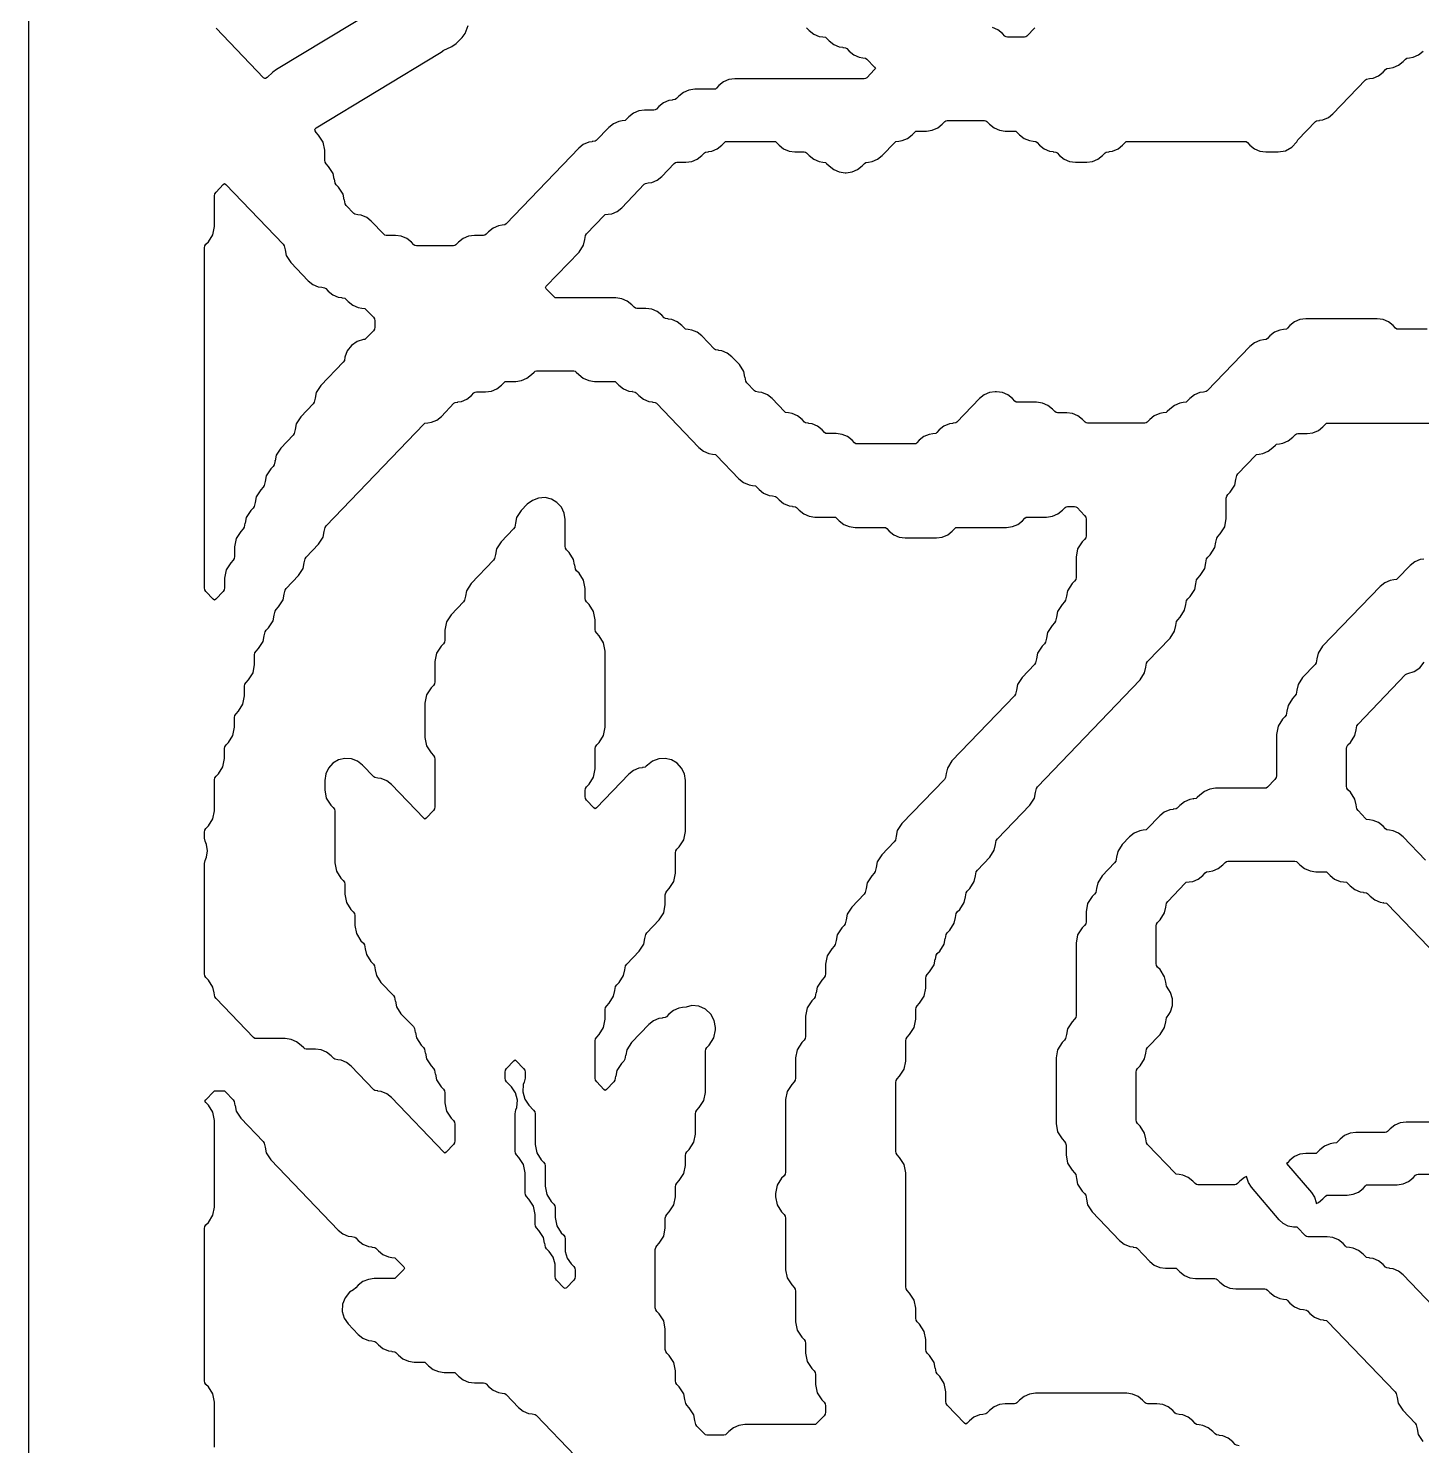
# Model space of a CAD drawing. Header units: millimetres. Extents: x 10 to 410, y 18 to 283.
# Drawn here: x 10 to 41.63, y 84.59 to 116.76 of the extents above; entities that cross this region are included whole.
import ezdxf

# ---------------------------------------------------------------- set-up
doc = ezdxf.new("R2010")
doc.units = ezdxf.units.MM
doc.layers.add('CUT', color=1, linetype='Continuous')

msp = doc.modelspace()

# ---------------------------------------------------------------- linework, layer by layer
at = {"layer": 'CUT'}
for points in [[(23.134, 24), (23.134, 21), (31.134, 21), (31.134, 24), (52.134, 24), (52.134, 21), (60.134, 21), (60.134, 24), (73.2679, 24), (73.2679, 144), (60.134, 144), (60.134, 147), (52.134, 147), (52.134, 144), (31.134, 144), (31.134, 147), (23.134, 147), (23.134, 144), (10, 144), (10, 24)], [(15.8286, 111.7273), (15.831, 111.7278), (15.8557, 111.6002), (15.9589, 111.4405), (16.3543, 111.0289), (16.4591, 110.9456), (16.5822, 110.8932), (16.6627, 110.8823), (16.6624, 110.8798), (16.7275, 110.871), (16.7526, 110.851), (16.8092, 110.7921), (16.914, 110.7089), (17.0371, 110.6564), (17.1176, 110.6455), (17.1172, 110.643), (17.1823, 110.6342), (17.2074, 110.6142), (17.264, 110.5553), (17.3688, 110.4721), (17.492, 110.4196), (17.5725, 110.4087), (17.5721, 110.4062), (17.6372, 110.3974), (17.6623, 110.3774), (17.8332, 110.1995), (17.8579, 110.1614), (17.8665, 110.1169), (17.8665, 109.9761), (17.8579, 109.9316), (17.8332, 109.8935), (17.6623, 109.7156), (17.6372, 109.6956), (17.6132, 109.6924), (17.4646, 109.6481), (17.3368, 109.5604), (17.242, 109.4377), (17.1892, 109.292), (17.1755, 109.2212), (17.1509, 109.1832), (16.6412, 108.6525), (16.538, 108.4928), (16.5133, 108.3652), (16.511, 108.3657), (16.4932, 108.2741), (16.4686, 108.236), (16.1864, 107.9422), (16.0831, 107.7825), (16.0584, 107.6549), (16.0561, 107.6553), (16.0383, 107.5637), (16.0137, 107.5257), (15.7315, 107.2318), (15.6282, 107.0721), (15.6035, 106.9445), (15.6012, 106.945), (15.5835, 106.8534), (15.5588, 106.8153), (15.504, 106.7582), (15.4008, 106.5986), (15.3761, 106.4709), (15.3738, 106.4714), (15.356, 106.3798), (15.3314, 106.3417), (15.2766, 106.2847), (15.1734, 106.125), (15.1486, 105.9974), (15.1463, 105.9978), (15.1286, 105.9062), (15.104, 105.8681), (15.0492, 105.8111), (14.9459, 105.6514), (14.9212, 105.5238), (14.9189, 105.5243), (14.9011, 105.4326), (14.8765, 105.3946), (14.8217, 105.3375), (14.7185, 105.1778), (14.6823, 104.9912), (14.6823, 104.7668), (14.6737, 104.7223), (14.6491, 104.6842), (14.5943, 104.6272), (14.491, 104.4675), (14.4549, 104.2808), (14.4549, 104.0564), (14.4463, 104.0119), (14.4216, 103.9739), (14.2554, 103.8008), (14.2274, 103.7798), (14.1995, 103.8008), (14.0332, 103.9739), (14.0086, 104.0119), (14, 104.0564), (14, 111.7744), (14.0086, 111.8189), (14.0332, 111.857), (14.088, 111.9141), (14.1913, 112.0737), (14.2274, 112.2604), (14.2274, 112.9584), (14.2361, 113.0029), (14.2607, 113.0409), (14.4269, 113.214), (14.4549, 113.235), (14.4828, 113.214), (15.7863, 111.857), (15.8109, 111.8189)], [(14.4635, 100.4532), (14.4881, 100.4913), (14.5429, 100.5483), (14.6462, 100.708), (14.6823, 100.8947), (14.6823, 101.119), (14.6909, 101.1635), (14.7156, 101.2016), (14.7704, 101.2587), (14.8736, 101.4184), (14.9098, 101.605), (14.9098, 101.8294), (14.9184, 101.8739), (14.943, 101.912), (14.9978, 101.969), (15.101, 102.1287), (15.1372, 102.3154), (15.1372, 102.5398), (15.1458, 102.5843), (15.1704, 102.6223), (15.2252, 102.6794), (15.3285, 102.8391), (15.3532, 102.9667), (15.3555, 102.9662), (15.3733, 103.0578), (15.3979, 103.0959), (15.4527, 103.153), (15.5559, 103.3126), (15.5806, 103.4403), (15.583, 103.4398), (15.6007, 103.5314), (15.6253, 103.5695), (15.6801, 103.6265), (15.7834, 103.7862), (15.8081, 103.9138), (15.8104, 103.9134), (15.8281, 104.005), (15.8528, 104.0431), (16.135, 104.3369), (16.2382, 104.4966), (16.263, 104.6242), (16.2653, 104.6237), (16.283, 104.7153), (16.3076, 104.7534), (16.5899, 105.0473), (16.6931, 105.2069), (16.7178, 105.3345), (16.7202, 105.3341), (16.7379, 105.4257), (16.7625, 105.4638), (18.9804, 107.7728), (19.0055, 107.7927), (19.0706, 107.8015), (19.0703, 107.8041), (19.1507, 107.815), (19.2739, 107.8674), (19.3787, 107.9507), (19.6627, 108.2464), (19.6878, 108.2663), (19.7529, 108.2751), (19.7526, 108.2777), (19.8331, 108.2885), (19.9562, 108.341), (20.061, 108.4242), (20.1176, 108.4832), (20.1427, 108.5031), (20.1745, 108.5074), (20.3827, 108.5074), (20.5154, 108.5253), (20.6385, 108.5778), (20.7433, 108.661), (20.7999, 108.7199), (20.825, 108.7399), (20.8568, 108.7442), (21.0651, 108.7442), (21.1977, 108.7621), (21.3208, 108.8146), (21.4257, 108.8978), (21.4822, 108.9567), (21.5074, 108.9767), (21.5391, 108.981), (22.3817, 108.981), (22.4135, 108.9767), (22.4386, 108.9567), (22.4952, 108.8978), (22.6, 108.8146), (22.7231, 108.7621), (22.8558, 108.7442), (23.2914, 108.7442), (23.3232, 108.7399), (23.3483, 108.7199), (23.4049, 108.661), (23.5097, 108.5778), (23.6329, 108.5253), (23.7133, 108.5144), (23.713, 108.5119), (23.7781, 108.5031), (23.8032, 108.4832), (23.8598, 108.4242), (23.9646, 108.341), (24.0877, 108.2885), (24.1682, 108.2777), (24.1679, 108.2751), (24.233, 108.2663), (24.2581, 108.2464), (25.2244, 107.2403), (25.3292, 107.1571), (25.4524, 107.1046), (25.5329, 107.0937), (25.5325, 107.0912), (25.5976, 107.0824), (25.6227, 107.0624), (26.1342, 106.53), (26.239, 106.4467), (26.3621, 106.3942), (26.4426, 106.3834), (26.4423, 106.3808), (26.5074, 106.372), (26.5325, 106.3521), (26.5891, 106.2932), (26.6939, 106.2099), (26.817, 106.1575), (26.8975, 106.1466), (26.8972, 106.144), (26.9623, 106.1352), (26.9874, 106.1153), (27.044, 106.0564), (27.1488, 105.9731), (27.2719, 105.9207), (27.3524, 105.9098), (27.352, 105.9072), (27.4171, 105.8985), (27.4423, 105.8785), (27.4988, 105.8196), (27.6036, 105.7363), (27.7268, 105.6839), (27.8594, 105.666), (28.2951, 105.666), (28.3269, 105.6617), (28.352, 105.6417), (28.4086, 105.5828), (28.5134, 105.4996), (28.6365, 105.4471), (28.7692, 105.4292), (29.4323, 105.4292), (29.4641, 105.4249), (29.4892, 105.4049), (29.5458, 105.346), (29.6506, 105.2628), (29.7737, 105.2103), (29.9064, 105.1924), (30.6175, 105.1924), (30.7502, 105.2103), (30.8733, 105.2628), (30.9781, 105.346), (31.0347, 105.4049), (31.0598, 105.4249), (31.0916, 105.4292), (32.2096, 105.4292), (32.3423, 105.4471), (32.4654, 105.4996), (32.5702, 105.5828), (32.6268, 105.6417), (32.6519, 105.6617), (32.6837, 105.666), (33.1194, 105.666), (33.252, 105.6839), (33.3752, 105.7363), (33.48, 105.8196), (33.5366, 105.8785), (33.5617, 105.8985), (33.5935, 105.9027), (33.7537, 105.9027), (33.7855, 105.8985), (33.8106, 105.8785), (33.9815, 105.7006), (34.0061, 105.6625), (34.0147, 105.618), (34.0147, 105.2404), (34.0061, 105.1959), (33.9815, 105.1578), (33.9267, 105.1007), (33.8234, 104.9411), (33.7873, 104.7544), (33.7873, 104.2932), (33.7787, 104.2487), (33.7541, 104.2106), (33.6993, 104.1536), (33.596, 103.9939), (33.5713, 103.8663), (33.569, 103.8667), (33.5512, 103.7751), (33.5266, 103.7371), (33.4718, 103.68), (33.3686, 103.5203), (33.3439, 103.3927), (33.3415, 103.3932), (33.3238, 103.3016), (33.2992, 103.2635), (33.2444, 103.2064), (33.1411, 103.0468), (33.1164, 102.9192), (33.1141, 102.9196), (33.0963, 102.828), (33.0717, 102.7899), (33.0169, 102.7329), (32.9137, 102.5732), (32.889, 102.4456), (32.8867, 102.446), (32.8689, 102.3544), (32.8443, 102.3164), (32.5621, 102.0225), (32.4588, 101.8628), (32.4341, 101.7352), (32.4318, 101.7357), (32.414, 101.6441), (32.3894, 101.606), (30.97, 100.1282), (30.8667, 99.9685), (30.842, 99.8409), (30.8397, 99.8414), (30.8219, 99.7498), (30.7973, 99.7117), (29.8328, 98.7075), (29.7295, 98.5478), (29.7048, 98.4202), (29.7025, 98.4207), (29.6847, 98.3291), (29.6601, 98.291), (29.3779, 97.9971), (29.2746, 97.8375), (29.2499, 97.7098), (29.2476, 97.7103), (29.2299, 97.6187), (29.2053, 97.5806), (29.1504, 97.5236), (29.0472, 97.3639), (29.0225, 97.2363), (29.0202, 97.2367), (29.0024, 97.1451), (28.9778, 97.107), (28.6956, 96.8132), (28.5923, 96.6535), (28.5676, 96.5259), (28.5653, 96.5264), (28.5475, 96.4348), (28.5229, 96.3967), (28.4681, 96.3396), (28.3649, 96.18), (28.3402, 96.0523), (28.3379, 96.0528), (28.3201, 95.9612), (28.2955, 95.9231), (28.2407, 95.8661), (28.1374, 95.7064), (28.1013, 95.5197), (28.1013, 95.2953), (28.0927, 95.2508), (28.0681, 95.2128), (28.0132, 95.1557), (27.91, 94.996), (27.8853, 94.8684), (27.883, 94.8689), (27.8652, 94.7773), (27.8406, 94.7392), (27.7858, 94.6821), (27.6826, 94.5224), (27.6464, 94.3358), (27.6464, 93.8746), (27.6378, 93.8301), (27.6132, 93.792), (27.5584, 93.735), (27.4551, 93.5753), (27.419, 93.3886), (27.419, 92.9275), (27.4103, 92.883), (27.3857, 92.8449), (27.3309, 92.7878), (27.2277, 92.6282), (27.1915, 92.4415), (27.1915, 90.7964), (27.1829, 90.7519), (27.1583, 90.7138), (27.1035, 90.6568), (27.0002, 90.4971), (26.9641, 90.3104), (26.9641, 90.2393), (27.0002, 90.0526), (27.1035, 89.8929), (27.1583, 89.8359), (27.1829, 89.7978), (27.1915, 89.7533), (27.1915, 88.5818), (27.2277, 88.3951), (27.3309, 88.2354), (27.3857, 88.1784), (27.4103, 88.1403), (27.419, 88.0958), (27.419, 87.3979), (27.4551, 87.2112), (27.5584, 87.0515), (27.6132, 86.9944), (27.6378, 86.9564), (27.6464, 86.9119), (27.6464, 86.6875), (27.6826, 86.5008), (27.7858, 86.3411), (27.8406, 86.2841), (27.8652, 86.246), (27.8738, 86.2015), (27.8738, 85.9771), (27.91, 85.7905), (28.0132, 85.6308), (28.0681, 85.5737), (28.0927, 85.5356), (28.1013, 85.4911), (28.1013, 85.3503), (28.0927, 85.3058), (28.0681, 85.2677), (27.8971, 85.0898), (27.872, 85.0698), (27.8402, 85.0655), (26.2674, 85.0655), (26.1347, 85.0476), (26.0116, 84.9952), (25.9068, 84.9119), (25.8502, 84.853), (25.8251, 84.833), (25.7933, 84.8288), (25.4056, 84.8288), (25.3738, 84.833), (25.3487, 84.853), (25.1778, 85.0309), (25.1532, 85.069), (25.1354, 85.1606), (25.1331, 85.1602), (25.1084, 85.2878), (25.0052, 85.4475), (24.9504, 85.5045), (24.9257, 85.5426), (24.908, 85.6342), (24.9057, 85.6337), (24.881, 85.7613), (24.7777, 85.921), (24.7229, 85.9781), (24.6983, 86.0162), (24.6897, 86.0607), (24.6897, 86.285), (24.6535, 86.4717), (24.5503, 86.6314), (24.4955, 86.6884), (24.4709, 86.7265), (24.4622, 86.771), (24.4622, 87.2322), (24.4261, 87.4189), (24.3228, 87.5785), (24.268, 87.6356), (24.2434, 87.6737), (24.2348, 87.7182), (24.2348, 89.0429), (24.2434, 89.0874), (24.268, 89.1255), (24.3228, 89.1826), (24.4261, 89.3422), (24.4622, 89.5289), (24.4622, 89.7533), (24.4709, 89.7978), (24.4955, 89.8359), (24.5503, 89.8929), (24.6535, 90.0526), (24.6897, 90.2393), (24.6897, 90.4637), (24.6983, 90.5082), (24.7229, 90.5462), (24.7777, 90.6033), (24.881, 90.763), (24.9171, 90.9496), (24.9171, 91.174), (24.9257, 91.2185), (24.9504, 91.2566), (25.0052, 91.3136), (25.1084, 91.4733), (25.1446, 91.66), (25.1446, 92.1212), (25.1532, 92.1657), (25.1778, 92.2037), (25.2326, 92.2608), (25.3358, 92.4205), (25.372, 92.6072), (25.372, 93.5419), (25.3806, 93.5864), (25.4052, 93.6245), (25.46, 93.6815), (25.5633, 93.8412), (25.5994, 94.0279), (25.5994, 94.0761), (25.5726, 94.2376), (25.4951, 94.3818), (25.3751, 94.4932), (25.2256, 94.5599), (25.0626, 94.5747), (24.9371, 94.5442), (24.8502, 94.5325), (24.8505, 94.53), (24.7701, 94.5191), (24.6469, 94.4666), (24.5421, 94.3834), (24.4855, 94.3245), (24.4604, 94.3045), (24.3953, 94.2957), (24.3957, 94.2932), (24.3152, 94.2823), (24.192, 94.2298), (24.0872, 94.1466), (23.6919, 93.735), (23.5886, 93.5753), (23.5639, 93.4477), (23.5616, 93.4481), (23.5439, 93.3565), (23.5193, 93.3185), (23.4644, 93.2614), (23.3612, 93.1017), (23.3365, 92.9741), (23.3342, 92.9746), (23.3164, 92.883), (23.2918, 92.8449), (23.1256, 92.6718), (23.0976, 92.6508), (23.0696, 92.6718), (22.9034, 92.8449), (22.8788, 92.883), (22.8702, 92.9275), (22.8702, 93.7787), (22.8788, 93.8232), (22.9034, 93.8612), (22.9582, 93.9183), (23.0614, 94.078), (23.0976, 94.2647), (23.0976, 94.489), (23.1062, 94.5335), (23.1308, 94.5716), (23.1856, 94.6287), (23.2889, 94.7883), (23.3136, 94.9159), (23.3159, 94.9155), (23.3337, 95.0071), (23.3583, 95.0452), (23.4131, 95.1022), (23.5163, 95.2619), (23.541, 95.3895), (23.5434, 95.3891), (23.5611, 95.4807), (23.5857, 95.5187), (23.868, 95.8126), (23.9712, 95.9723), (23.9959, 96.0999), (23.9982, 96.0994), (24.016, 96.191), (24.0406, 96.2291), (24.3228, 96.5229), (24.4261, 96.6826), (24.4622, 96.8693), (24.4622, 97.0937), (24.4709, 97.1382), (24.4955, 97.1762), (24.5503, 97.2333), (24.6535, 97.393), (24.6897, 97.5797), (24.6897, 98.0408), (24.6983, 98.0853), (24.7229, 98.1234), (24.7777, 98.1805), (24.881, 98.3401), (24.9171, 98.5268), (24.9171, 99.6879), (24.8952, 99.8342), (24.8315, 99.9678), (24.7314, 100.0768), (24.6038, 100.1517), (24.4599, 100.1861), (24.3122, 100.1768), (24.1737, 100.1246), (24.0565, 100.0343), (24.0307, 100.0073), (24.0055, 99.9874), (23.9404, 99.9786), (23.9408, 99.976), (23.8603, 99.9652), (23.7372, 99.9127), (23.6324, 99.8295), (22.8981, 99.0651), (22.8702, 99.044), (22.8422, 99.0651), (22.676, 99.2381), (22.6513, 99.2762), (22.6427, 99.3207), (22.6427, 99.4615), (22.6513, 99.506), (22.676, 99.5441), (22.7308, 99.6012), (22.834, 99.7609), (22.8702, 99.9475), (22.8702, 100.4087), (22.8788, 100.4532), (22.9034, 100.4913), (22.9582, 100.5483), (23.0614, 100.708), (23.0976, 100.8947), (23.0976, 102.6233), (23.0614, 102.81), (22.9582, 102.9697), (22.9034, 103.0267), (22.8788, 103.0648), (22.8702, 103.1093), (22.8702, 103.3336), (22.834, 103.5203), (22.7308, 103.68), (22.676, 103.7371), (22.6513, 103.7751), (22.6427, 103.8196), (22.6427, 104.044), (22.6066, 104.2307), (22.5033, 104.3904), (22.4485, 104.4474), (22.4239, 104.4855), (22.4062, 104.5771), (22.4038, 104.5767), (22.3791, 104.7043), (22.2759, 104.8639), (22.2211, 104.921), (22.1965, 104.9591), (22.1878, 105.0036), (22.1878, 105.6076), (22.1659, 105.7539), (22.1022, 105.8874), (22.0021, 105.9965), (21.8745, 106.0714), (21.7306, 106.1057), (21.5829, 106.0964), (21.4444, 106.0443), (21.3272, 105.9539), (21.19, 105.8111), (21.0868, 105.6514), (21.0621, 105.5238), (21.0598, 105.5243), (21.042, 105.4326), (21.0174, 105.3946), (20.7352, 105.1007), (20.6319, 104.9411), (20.6072, 104.8134), (20.6049, 104.8139), (20.5871, 104.7223), (20.5625, 104.6842), (20.0528, 104.1536), (19.9496, 103.9939), (19.9249, 103.8663), (19.9226, 103.8667), (19.9048, 103.7751), (19.8802, 103.7371), (19.598, 103.4432), (19.4947, 103.2835), (19.4586, 103.0969), (19.4586, 102.8725), (19.4499, 102.828), (19.4253, 102.7899), (19.3705, 102.7329), (19.2673, 102.5732), (19.2311, 102.3865), (19.2311, 101.9254), (19.2225, 101.8808), (19.1979, 101.8428), (19.1431, 101.7857), (19.0398, 101.626), (19.0037, 101.4394), (19.0037, 100.6579), (19.0398, 100.4712), (19.1431, 100.3115), (19.1979, 100.2545), (19.2225, 100.2164), (19.2311, 100.1719), (19.2311, 99.0839), (19.2225, 99.0394), (19.1979, 99.0013), (19.0316, 98.8283), (19.0037, 98.8073), (18.9757, 98.8283), (18.2415, 99.5927), (18.1367, 99.6759), (18.0135, 99.7284), (17.9331, 99.7393), (17.9334, 99.7418), (17.8683, 99.7506), (17.8432, 99.7705), (17.5899, 100.0343), (17.4727, 100.1246), (17.3342, 100.1768), (17.1865, 100.1861), (17.0426, 100.1517), (16.915, 100.0768), (16.8149, 99.9678), (16.7512, 99.8342), (16.7293, 99.6879), (16.7293, 99.474), (16.7654, 99.2873), (16.8687, 99.1276), (16.9235, 99.0705), (16.9481, 99.0325), (16.9567, 98.988), (16.9567, 97.8165), (16.9929, 97.6298), (17.0961, 97.4701), (17.1509, 97.413), (17.1755, 97.375), (17.1842, 97.3305), (17.1842, 97.1061), (17.2203, 96.9194), (17.3236, 96.7597), (17.3784, 96.7027), (17.403, 96.6646), (17.4116, 96.6201), (17.4116, 96.3957), (17.4478, 96.2091), (17.551, 96.0494), (17.6058, 95.9923), (17.6304, 95.9542), (17.6482, 95.8626), (17.6505, 95.8631), (17.6752, 95.7355), (17.7784, 95.5758), (17.8332, 95.5187), (17.8579, 95.4807), (17.8756, 95.3891), (17.8779, 95.3895), (17.9026, 95.2619), (18.0059, 95.1022), (18.2881, 94.8084), (18.3127, 94.7703), (18.3305, 94.6787), (18.3328, 94.6792), (18.3575, 94.5516), (18.4608, 94.3919), (18.743, 94.098), (18.7676, 94.06), (18.7854, 93.9683), (18.7877, 93.9688), (18.8124, 93.8412), (18.9156, 93.6815), (18.9704, 93.6245), (18.9951, 93.5864), (19.0128, 93.4948), (19.0151, 93.4952), (19.0398, 93.3676), (19.1431, 93.2079), (19.1979, 93.1509), (19.2225, 93.1128), (19.2402, 93.0212), (19.2426, 93.0217), (19.2673, 92.894), (19.3705, 92.7344), (19.4253, 92.6773), (19.4499, 92.6392), (19.4586, 92.5947), (19.4586, 92.3704), (19.4947, 92.1837), (19.598, 92.024), (19.6528, 91.9669), (19.6774, 91.9289), (19.686, 91.8844), (19.686, 91.5067), (19.6774, 91.4622), (19.6528, 91.4242), (19.4865, 91.2511), (19.4586, 91.2301), (19.4306, 91.2511), (18.2415, 92.4891), (18.1367, 92.5723), (18.0135, 92.6248), (17.9331, 92.6357), (17.9334, 92.6382), (17.8683, 92.647), (17.8432, 92.6669), (17.3317, 93.1994), (17.2269, 93.2827), (17.1038, 93.3351), (17.0233, 93.346), (17.0236, 93.3486), (16.9586, 93.3574), (16.9334, 93.3773), (16.8769, 93.4362), (16.772, 93.5195), (16.6489, 93.5719), (16.5163, 93.5899), (16.308, 93.5899), (16.2762, 93.5941), (16.2511, 93.6141), (16.1945, 93.673), (16.0897, 93.7563), (15.9666, 93.8087), (15.8339, 93.8266), (15.1708, 93.8266), (15.139, 93.8309), (15.1139, 93.8509), (14.2607, 94.7392), (14.2361, 94.7773), (14.2183, 94.8689), (14.216, 94.8684), (14.1913, 94.996), (14.088, 95.1557), (14.0332, 95.2128), (14.0086, 95.2508), (14, 95.2953), (14, 97.804), (14.0129, 97.8706), (14.0481, 97.9473), (14.0686, 98.0888), (14.0481, 98.2303), (14.0129, 98.307), (14, 98.3736), (14, 98.5144), (14.0086, 98.5589), (14.0332, 98.597), (14.088, 98.654), (14.1913, 98.8137), (14.2274, 99.0004), (14.2274, 99.6983), (14.2361, 99.7428), (14.2607, 99.7809), (14.3155, 99.838), (14.4187, 99.9976), (14.4549, 100.1843), (14.4549, 100.4087)], [(21.2376, 92.7826), (21.2257, 92.6164), (21.269, 92.4555), (21.3628, 92.3177), (21.4723, 92.2037), (21.4969, 92.1657), (21.5055, 92.1212), (21.5055, 91.4232), (21.5417, 91.2365), (21.6449, 91.0769), (21.6997, 91.0198), (21.7243, 90.9817), (21.733, 90.9372), (21.733, 90.4761), (21.7691, 90.2894), (21.8724, 90.1297), (21.9272, 90.0727), (21.9518, 90.0346), (21.9604, 89.9901), (21.9604, 89.7657), (21.9966, 89.579), (22.0998, 89.4194), (22.1546, 89.3623), (22.1792, 89.3242), (22.1878, 89.2797), (22.1878, 89.0909), (22.1891, 89.0909), (22.1862, 88.9977), (22.2311, 88.8455), (22.3215, 88.715), (22.3821, 88.6519), (22.4067, 88.6139), (22.4153, 88.5694), (22.4153, 88.4285), (22.4067, 88.384), (22.3821, 88.3459), (22.2158, 88.1729), (22.1878, 88.1519), (22.1599, 88.1729), (21.9936, 88.3459), (21.969, 88.384), (21.9604, 88.4285), (21.9604, 88.6173), (21.9591, 88.6173), (21.9621, 88.7105), (21.9171, 88.8628), (21.8267, 88.9933), (21.7662, 89.0563), (21.7416, 89.0944), (21.7238, 89.186), (21.7215, 89.1855), (21.6968, 89.3131), (21.5936, 89.4728), (21.5388, 89.5299), (21.5141, 89.568), (21.5055, 89.6125), (21.5055, 89.8368), (21.4694, 90.0235), (21.3661, 90.1832), (21.3113, 90.2402), (21.2867, 90.2783), (21.2781, 90.3228), (21.2781, 90.784), (21.2419, 90.9706), (21.1387, 91.1303), (21.0839, 91.1874), (21.0593, 91.2255), (21.0506, 91.27), (21.0506, 92.1212), (21.0686, 92.2137), (21.0911, 92.2661), (21.1031, 92.4323), (21.0597, 92.5932), (20.966, 92.7309), (20.8564, 92.8449), (20.8318, 92.883), (20.8232, 92.9275), (20.8232, 93.0683), (20.8318, 93.1128), (20.8564, 93.1509), (21.0227, 93.324), (21.0506, 93.345), (21.0786, 93.324), (21.2448, 93.1509), (21.2695, 93.1128), (21.2781, 93.0683), (21.2781, 92.9275), (21.2602, 92.835)]]:
    msp.add_lwpolyline(points, close=True, dxfattribs=at)
for points in [[(18.5113, 117.5604), (15.6306, 115.8213), (15.552, 115.7627), (15.4199, 115.6422), (15.3826, 115.6191), (15.3657, 115.6159), (15.3414, 115.6352), (14.2607, 116.7603)], [(27.6697, 116.7707), (27.7263, 116.7118), (27.8311, 116.6285), (27.9542, 116.5761), (28.0347, 116.5652), (28.0344, 116.5626), (28.0995, 116.5538), (28.1246, 116.5339), (28.1812, 116.475), (28.286, 116.3917), (28.4091, 116.3393), (28.4896, 116.3284), (28.4892, 116.3259), (28.5543, 116.3171), (28.5795, 116.2971), (28.636, 116.2382), (28.7408, 116.1549), (28.864, 116.1025), (28.9445, 116.0916), (28.9441, 116.0891), (29.0092, 116.0803), (29.0343, 116.0603), (29.2119, 115.8754), (29.2313, 115.8478), (29.2119, 115.8201), (29.0343, 115.6352), (29.0092, 115.6153), (28.9774, 115.611), (26.0399, 115.611), (25.9073, 115.5931), (25.7841, 115.5406), (25.6793, 115.4574), (25.6227, 115.3984), (25.5976, 115.3785), (25.5658, 115.3742), (25.1302, 115.3742), (24.9975, 115.3563), (24.8744, 115.3038), (24.7696, 115.2206), (24.713, 115.1617), (24.6879, 115.1417), (24.6228, 115.1329), (24.6231, 115.1304), (24.5426, 115.1195), (24.4195, 115.067), (24.3147, 114.9838), (24.2581, 114.9249), (24.233, 114.9049), (24.2012, 114.9006), (23.993, 114.9006), (23.8603, 114.8827), (23.7372, 114.8303), (23.6324, 114.747), (23.5758, 114.6881), (23.5507, 114.6681), (23.4856, 114.6593), (23.4859, 114.6568), (23.4054, 114.6459), (23.2823, 114.5935), (23.1775, 114.5102), (22.8935, 114.2145), (22.8683, 114.1946), (22.8032, 114.1858), (22.8036, 114.1832), (22.7231, 114.1724), (22.6, 114.1199), (22.4952, 114.0366), (20.8465, 112.3202), (20.8214, 112.3003), (20.7563, 112.2915), (20.7566, 112.2889), (20.6761, 112.2781), (20.553, 112.2256), (20.4482, 112.1423), (20.3916, 112.0834), (20.3665, 112.0635), (20.3347, 112.0592), (20.1265, 112.0592), (19.9938, 112.0413), (19.8707, 111.9888), (19.7659, 111.9056), (19.7093, 111.8467), (19.6842, 111.8267), (19.6524, 111.8224), (18.8099, 111.8224), (18.7781, 111.8267), (18.753, 111.8467), (18.6964, 111.9056), (18.5916, 111.9888), (18.4684, 112.0413), (18.3358, 112.0592), (18.1275, 112.0592), (18.0958, 112.0635), (18.0706, 112.0834), (17.7866, 112.3791), (17.6818, 112.4624), (17.5587, 112.5149), (17.4782, 112.5257), (17.4785, 112.5283), (17.4134, 112.5371), (17.3883, 112.557), (17.2174, 112.735), (17.1928, 112.773), (17.175, 112.8646), (17.1727, 112.8642), (17.148, 112.9918), (17.0448, 113.1515), (16.99, 113.2085), (16.9653, 113.2466), (16.9476, 113.3382), (16.9453, 113.3378), (16.9206, 113.4654), (16.8173, 113.625), (16.7625, 113.6821), (16.7379, 113.7202), (16.7293, 113.7647), (16.7293, 113.989), (16.6931, 114.1757), (16.5899, 114.3354), (16.5351, 114.3925), (16.5105, 114.4305), (16.5055, 114.4564), (16.5086, 114.4745), (16.5386, 114.5005), (19.3382, 116.1906), (19.4168, 116.2492), (19.4189, 116.2511), (19.4461, 116.2699), (19.5033, 116.2896), (19.618, 116.3466), (19.7141, 116.4108), (19.8521, 116.5487), (19.915, 116.6429), (19.9896, 116.8231)], [(32.851, 116.7673), (32.6734, 116.5824), (32.6483, 116.5624), (32.6165, 116.5581), (32.2288, 116.5581), (32.197, 116.5624), (32.1719, 116.5824), (32.1153, 116.6413), (32.0105, 116.7245), (31.8874, 116.777)], [(41.7621, 109.9281), (41.099, 109.9281), (41.0672, 109.9324), (41.0421, 109.9524), (40.9855, 110.0113), (40.8807, 110.0945), (40.7576, 110.147), (40.6249, 110.1649), (39.004, 110.1649), (38.8714, 110.147), (38.7482, 110.0945), (38.6434, 110.0113), (38.5868, 109.9524), (38.5617, 109.9324), (38.4966, 109.9236), (38.497, 109.9211), (38.4165, 109.9102), (38.2933, 109.8577), (38.1885, 109.7745), (38.1319, 109.7156), (38.1068, 109.6956), (38.0417, 109.6868), (38.0421, 109.6843), (37.9616, 109.6734), (37.8385, 109.621), (37.7336, 109.5377), (36.7673, 108.5316), (36.7422, 108.5117), (36.6771, 108.5029), (36.6774, 108.5004), (36.597, 108.4895), (36.4738, 108.437), (36.369, 108.3538), (36.3124, 108.2949), (36.2873, 108.2749), (36.2222, 108.2661), (36.2225, 108.2636), (36.1421, 108.2527), (36.0189, 108.2002), (35.9141, 108.117), (35.8575, 108.0581), (35.8324, 108.0381), (35.7673, 108.0293), (35.7677, 108.0268), (35.6872, 108.0159), (35.5641, 107.9634), (35.4592, 107.8802), (35.4027, 107.8213), (35.3775, 107.8013), (35.3458, 107.797), (34.0483, 107.797), (34.0166, 107.8013), (33.9914, 107.8213), (33.9349, 107.8802), (33.8301, 107.9634), (33.7069, 108.0159), (33.5743, 108.0338), (33.366, 108.0338), (33.3342, 108.0381), (33.3091, 108.0581), (33.2525, 108.117), (33.1477, 108.2002), (33.0246, 108.2527), (32.8919, 108.2706), (32.4563, 108.2706), (32.4245, 108.2749), (32.3994, 108.2949), (32.3428, 108.3538), (32.238, 108.437), (32.1148, 108.4895), (31.9822, 108.5074), (31.9534, 108.5074), (31.8207, 108.4895), (31.6976, 108.437), (31.5928, 108.3538), (31.0813, 107.8213), (31.0562, 107.8013), (30.9911, 107.7925), (30.9914, 107.79), (30.9109, 107.7791), (30.7878, 107.7267), (30.683, 107.6434), (30.6264, 107.5845), (30.6013, 107.5645), (30.5362, 107.5558), (30.5365, 107.5532), (30.4561, 107.5423), (30.3329, 107.4899), (30.2281, 107.4066), (30.1715, 107.3477), (30.1464, 107.3278), (30.1146, 107.3235), (28.8172, 107.3235), (28.7854, 107.3278), (28.7603, 107.3477), (28.7037, 107.4066), (28.5989, 107.4899), (28.4758, 107.5423), (28.3431, 107.5603), (28.1349, 107.5603), (28.1031, 107.5645), (28.078, 107.5845), (28.0214, 107.6434), (27.9166, 107.7267), (27.7935, 107.7791), (27.713, 107.79), (27.7133, 107.7925), (27.6482, 107.8013), (27.6231, 107.8213), (27.5665, 107.8802), (27.4617, 107.9634), (27.3386, 108.0159), (27.2581, 108.0268), (27.2585, 108.0293), (27.1934, 108.0381), (27.1682, 108.0581), (26.8842, 108.3538), (26.7794, 108.437), (26.6563, 108.4895), (26.5758, 108.5004), (26.5761, 108.5029), (26.511, 108.5117), (26.4859, 108.5316), (26.315, 108.7096), (26.2904, 108.7477), (26.2726, 108.8393), (26.2703, 108.8388), (26.2456, 108.9664), (26.1424, 109.1261), (25.9745, 109.3009), (25.8696, 109.3842), (25.7465, 109.4366), (25.666, 109.4475), (25.6664, 109.45), (25.6013, 109.4588), (25.5762, 109.4788), (25.2921, 109.7745), (25.1873, 109.8577), (25.0642, 109.9102), (24.9837, 109.9211), (24.9841, 109.9236), (24.919, 109.9324), (24.8938, 109.9524), (24.8373, 110.0113), (24.7324, 110.0945), (24.6093, 110.147), (24.5288, 110.1579), (24.5292, 110.1604), (24.4641, 110.1692), (24.439, 110.1891), (24.3824, 110.2481), (24.2776, 110.3313), (24.1544, 110.3838), (24.0218, 110.4017), (23.8135, 110.4017), (23.7818, 110.406), (23.7566, 110.4259), (23.7001, 110.4848), (23.5952, 110.5681), (23.4721, 110.6206), (23.3395, 110.6385), (21.994, 110.6385), (21.9622, 110.6428), (21.9371, 110.6627), (21.7595, 110.8476), (21.7401, 110.8753), (21.7595, 110.9029), (22.5033, 111.6773), (22.6066, 111.837), (22.6313, 111.9646), (22.6336, 111.9641), (22.6513, 112.0557), (22.676, 112.0938), (23.0743, 112.5085), (23.0994, 112.5285), (23.1645, 112.5373), (23.1642, 112.5398), (23.2447, 112.5507), (23.3678, 112.6032), (23.4726, 112.6864), (23.9841, 113.2189), (24.0092, 113.2388), (24.0743, 113.2476), (24.0739, 113.2502), (24.1544, 113.261), (24.2776, 113.3135), (24.3824, 113.3968), (24.6664, 113.6925), (24.6915, 113.7124), (24.7233, 113.7167), (24.9315, 113.7167), (25.0642, 113.7346), (25.1873, 113.7871), (25.2921, 113.8703), (25.3487, 113.9292), (25.3738, 113.9492), (25.4389, 113.958), (25.4386, 113.9605), (25.5191, 113.9714), (25.6422, 114.0239), (25.747, 114.1071), (25.8036, 114.166), (25.8287, 114.186), (25.8605, 114.1903), (26.9305, 114.1903), (26.9623, 114.186), (26.9874, 114.166), (27.044, 114.1071), (27.1488, 114.0239), (27.2719, 113.9714), (27.4046, 113.9535), (27.6128, 113.9535), (27.6446, 113.9492), (27.6697, 113.9292), (27.7263, 113.8703), (27.8311, 113.7871), (27.9542, 113.7346), (28.0347, 113.7237), (28.0344, 113.7212), (28.0995, 113.7124), (28.1246, 113.6925), (28.1812, 113.6336), (28.286, 113.5503), (28.4091, 113.4978), (28.5418, 113.4799), (28.5706, 113.4799), (28.7032, 113.4978), (28.8264, 113.5503), (28.9312, 113.6336), (28.9878, 113.6925), (29.0129, 113.7124), (29.078, 113.7212), (29.0776, 113.7237), (29.1581, 113.7346), (29.2812, 113.7871), (29.3861, 113.8703), (29.6701, 114.166), (29.6952, 114.186), (29.7603, 114.1948), (29.76, 114.1973), (29.8404, 114.2082), (29.9636, 114.2607), (30.0684, 114.3439), (30.125, 114.4028), (30.1501, 114.4228), (30.1819, 114.4271), (30.3901, 114.4271), (30.5227, 114.445), (30.6459, 114.4974), (30.7507, 114.5807), (30.8073, 114.6396), (30.8324, 114.6596), (30.8642, 114.6638), (31.7067, 114.6638), (31.7385, 114.6596), (31.7636, 114.6396), (31.8202, 114.5807), (31.925, 114.4974), (32.0481, 114.445), (32.1808, 114.4271), (32.389, 114.4271), (32.4208, 114.4228), (32.4459, 114.4028), (32.5025, 114.3439), (32.6073, 114.2607), (32.7305, 114.2082), (32.8109, 114.1973), (32.8106, 114.1948), (32.8757, 114.186), (32.9008, 114.166), (32.9574, 114.1071), (33.0622, 114.0239), (33.1854, 113.9714), (33.2658, 113.9605), (33.2655, 113.958), (33.3306, 113.9492), (33.3557, 113.9292), (33.4123, 113.8703), (33.5171, 113.7871), (33.6402, 113.7346), (33.7729, 113.7167), (34.0291, 113.7167), (34.1618, 113.7346), (34.2849, 113.7871), (34.3897, 113.8703), (34.4463, 113.9292), (34.4714, 113.9492), (34.5365, 113.958), (34.5362, 113.9605), (34.6167, 113.9714), (34.7398, 114.0239), (34.8446, 114.1071), (34.9012, 114.166), (34.9263, 114.186), (34.9581, 114.1903), (37.6202, 114.1903), (37.6519, 114.186), (37.6771, 114.166), (37.7336, 114.1071), (37.8385, 114.0239), (37.9616, 113.9714), (38.0942, 113.9535), (38.3766, 113.9535), (38.5397, 113.9808), (38.685, 114.0599), (38.7965, 114.182), (38.8242, 114.2249), (39.2226, 114.6396), (39.2477, 114.6596), (39.3128, 114.6683), (39.3124, 114.6709), (39.3929, 114.6818), (39.5161, 114.7342), (39.6209, 114.8175), (40.3598, 115.5868), (40.3849, 115.6067), (40.45, 115.6155), (40.4496, 115.618), (40.5301, 115.6289), (40.6533, 115.6814), (40.7581, 115.7646), (40.8146, 115.8235), (40.8398, 115.8435), (40.9049, 115.8523), (40.9045, 115.8548), (40.985, 115.8657), (41.1081, 115.9182), (41.2129, 116.0014), (41.2695, 116.0603), (41.2946, 116.0803), (41.3597, 116.0891), (41.3594, 116.0916), (41.4399, 116.1025), (41.563, 116.1549), (41.6678, 116.2382)], [(37.4933, 84.5875), (37.4282, 84.5963), (37.403, 84.6162), (37.3465, 84.6751), (37.2417, 84.7584), (37.1185, 84.8108), (37.038, 84.8217), (37.0384, 84.8243), (36.9733, 84.833), (36.9482, 84.853), (36.8916, 84.9119), (36.7868, 84.9952), (36.6636, 85.0476), (36.5832, 85.0585), (36.5835, 85.061), (36.5184, 85.0698), (36.4933, 85.0898), (36.4367, 85.1487), (36.3319, 85.2319), (36.2088, 85.2844), (36.1283, 85.2953), (36.1286, 85.2978), (36.0635, 85.3066), (36.0384, 85.3266), (35.9818, 85.3855), (35.877, 85.4687), (35.7539, 85.5212), (35.6212, 85.5391), (35.413, 85.5391), (35.3812, 85.5434), (35.3561, 85.5634), (35.2995, 85.6223), (35.1947, 85.7055), (35.0716, 85.758), (34.9389, 85.7759), (32.8631, 85.7759), (32.7305, 85.758), (32.6073, 85.7055), (32.5025, 85.6223), (32.4459, 85.5634), (32.4208, 85.5434), (32.389, 85.5391), (32.1808, 85.5391), (32.0481, 85.5212), (31.925, 85.4687), (31.8202, 85.3855), (31.7636, 85.3266), (31.7385, 85.3066), (31.6734, 85.2978), (31.6737, 85.2953), (31.5933, 85.2844), (31.4701, 85.2319), (31.3653, 85.1487), (31.3134, 85.0946), (31.2854, 85.0736), (31.2575, 85.0946), (30.8638, 85.5045), (30.8392, 85.5426), (30.8306, 85.5871), (30.8306, 85.8114), (30.7944, 85.9981), (30.6912, 86.1578), (30.6364, 86.2149), (30.6117, 86.2529), (30.594, 86.3445), (30.5917, 86.3441), (30.567, 86.4717), (30.4637, 86.6314), (30.4089, 86.6884), (30.3843, 86.7265), (30.3757, 86.771), (30.3757, 86.9954), (30.3395, 87.1821), (30.2363, 87.3417), (30.1815, 87.3988), (30.1569, 87.4369), (30.1482, 87.4814), (30.1482, 87.7057), (30.1121, 87.8924), (30.0088, 88.0521), (29.954, 88.1092), (29.9294, 88.1472), (29.9208, 88.1917), (29.9208, 90.784), (29.8847, 90.9706), (29.7814, 91.1303), (29.7266, 91.1874), (29.702, 91.2255), (29.6934, 91.27), (29.6934, 92.8315), (29.702, 92.876), (29.7266, 92.9141), (29.7814, 92.9711), (29.8847, 93.1308), (29.9208, 93.3175), (29.9208, 93.7787), (29.9294, 93.8232), (29.954, 93.8612), (30.0088, 93.9183), (30.1121, 94.078), (30.1482, 94.2647), (30.1482, 94.489), (30.1569, 94.5335), (30.1815, 94.5716), (30.2363, 94.6287), (30.3395, 94.7883), (30.3757, 94.975), (30.3757, 95.1994), (30.3843, 95.2439), (30.4089, 95.282), (30.4637, 95.339), (30.567, 95.4987), (30.5917, 95.6263), (30.594, 95.6259), (30.6117, 95.7175), (30.6364, 95.7555), (30.6912, 95.8126), (30.7944, 95.9723), (30.8191, 96.0999), (30.8214, 96.0994), (30.8392, 96.191), (30.8638, 96.2291), (30.9186, 96.2862), (31.0219, 96.4458), (31.0466, 96.5734), (31.0489, 96.573), (31.0666, 96.6646), (31.0912, 96.7027), (31.146, 96.7597), (31.2493, 96.9194), (31.274, 97.047), (31.2763, 97.0466), (31.2941, 97.1382), (31.3187, 97.1762), (31.3735, 97.2333), (31.4767, 97.393), (31.5014, 97.5206), (31.5038, 97.5201), (31.5215, 97.6118), (31.5461, 97.6498), (31.8284, 97.9437), (31.9316, 98.1033), (31.9563, 98.231), (31.9586, 98.2305), (31.9764, 98.3221), (32.001, 98.3602), (32.7381, 99.1276), (32.8414, 99.2873), (32.8661, 99.4149), (32.8684, 99.4144), (32.8862, 99.506), (32.9108, 99.5441), (35.24, 101.969), (35.3432, 102.1287), (35.3679, 102.2563), (35.3702, 102.2559), (35.388, 102.3475), (35.4126, 102.3856), (35.9223, 102.9162), (36.0255, 103.0759), (36.0502, 103.2035), (36.0526, 103.203), (36.0703, 103.2946), (36.0949, 103.3327), (36.1497, 103.3898), (36.253, 103.5494), (36.2777, 103.677), (36.28, 103.6766), (36.2978, 103.7682), (36.3224, 103.8063), (36.3772, 103.8633), (36.4804, 104.023), (36.5051, 104.1506), (36.5074, 104.1502), (36.5252, 104.2418), (36.5498, 104.2798), (36.6046, 104.3369), (36.7079, 104.4966), (36.7326, 104.6242), (36.7349, 104.6237), (36.7526, 104.7153), (36.7772, 104.7534), (36.8321, 104.8105), (36.9353, 104.9702), (36.96, 105.0978), (36.9623, 105.0973), (36.9801, 105.1889), (37.0047, 105.227), (37.0595, 105.284), (37.1627, 105.4437), (37.1989, 105.6304), (37.1989, 106.0916), (37.2075, 106.1361), (37.2321, 106.1741), (37.2869, 106.2312), (37.3902, 106.3909), (37.4149, 106.5185), (37.4172, 106.518), (37.435, 106.6096), (37.4596, 106.6477), (37.8579, 107.0624), (37.883, 107.0824), (37.9481, 107.0912), (37.9478, 107.0937), (38.0283, 107.1046), (38.1514, 107.1571), (38.2562, 107.2403), (38.3128, 107.2992), (38.3379, 107.3192), (38.403, 107.328), (38.4027, 107.3305), (38.4832, 107.3414), (38.6063, 107.3938), (38.7111, 107.4771), (38.7677, 107.536), (38.7928, 107.556), (38.8246, 107.5603), (39.0328, 107.5603), (39.1655, 107.5782), (39.2886, 107.6306), (39.3934, 107.7139), (39.45, 107.7728), (39.4751, 107.7927), (39.5069, 107.797), (43.5816, 107.797)], [(41.6811, 104.7118), (41.6006, 104.7009), (41.4775, 104.6484), (41.3727, 104.5652), (41.0887, 104.2695), (41.0635, 104.2495), (40.9984, 104.2407), (40.9988, 104.2382), (40.9183, 104.2273), (40.7952, 104.1749), (40.6904, 104.0916), (39.3853, 102.7329), (39.282, 102.5732), (39.2573, 102.4456), (39.255, 102.446), (39.2372, 102.3544), (39.2126, 102.3164), (38.9304, 102.0225), (38.8271, 101.8628), (38.8024, 101.7352), (38.8001, 101.7357), (38.7824, 101.6441), (38.7577, 101.606), (38.7029, 101.5489), (38.5997, 101.3893), (38.575, 101.2616), (38.5727, 101.2621), (38.5549, 101.1705), (38.5303, 101.1324), (38.4755, 101.0754), (38.3723, 100.9157), (38.3361, 100.729), (38.3361, 99.7943), (38.3275, 99.7498), (38.3029, 99.7117), (38.1319, 99.5338), (38.1068, 99.5138), (38.075, 99.5095), (36.957, 99.5095), (36.8244, 99.4916), (36.7013, 99.4391), (36.5964, 99.3559), (36.5399, 99.297), (36.5147, 99.277), (36.4496, 99.2682), (36.45, 99.2657), (36.3695, 99.2548), (36.2464, 99.2023), (36.1416, 99.1191), (36.085, 99.0602), (36.0599, 99.0402), (35.9948, 99.0314), (35.9951, 99.0289), (35.9146, 99.018), (35.7915, 98.9656), (35.6867, 98.8823), (35.4027, 98.5866), (35.3775, 98.5667), (35.3124, 98.5579), (35.3128, 98.5553), (35.2323, 98.5445), (35.1092, 98.492), (35.0044, 98.4087), (34.8365, 98.2339), (34.7332, 98.0742), (34.7085, 97.9466), (34.7062, 97.9471), (34.6884, 97.8555), (34.6638, 97.8174), (34.3816, 97.5236), (34.2783, 97.3639), (34.2536, 97.2363), (34.2513, 97.2367), (34.2336, 97.1451), (34.2089, 97.107), (34.1541, 97.05), (34.0509, 96.8903), (34.0147, 96.7036), (34.0147, 96.4793), (34.0061, 96.4348), (33.9815, 96.3967), (33.9267, 96.3396), (33.8234, 96.18), (33.7873, 95.9933), (33.7873, 94.3482), (33.7787, 94.3037), (33.7541, 94.2656), (33.6993, 94.2086), (33.596, 94.0489), (33.5713, 93.9213), (33.569, 93.9217), (33.5512, 93.8301), (33.5266, 93.792), (33.4718, 93.735), (33.3686, 93.5753), (33.3324, 93.3886), (33.3324, 91.8968), (33.3686, 91.7101), (33.4718, 91.5504), (33.5266, 91.4934), (33.5512, 91.4553), (33.5599, 91.4108), (33.5599, 91.1864), (33.596, 90.9998), (33.6993, 90.8401), (33.7541, 90.783), (33.7787, 90.7449), (33.7964, 90.6533), (33.7987, 90.6538), (33.8234, 90.5262), (33.9267, 90.3665), (33.9815, 90.3094), (34.0061, 90.2714), (34.0239, 90.1798), (34.0262, 90.1802), (34.0509, 90.0526), (34.1541, 89.8929), (34.7769, 89.2445), (34.8817, 89.1613), (35.0049, 89.1088), (35.0853, 89.098), (35.085, 89.0954), (35.1501, 89.0866), (35.1752, 89.0667), (35.4592, 88.771), (35.5641, 88.6877), (35.6872, 88.6353), (35.8198, 88.6173), (36.0281, 88.6173), (36.0599, 88.613), (36.085, 88.5931), (36.1416, 88.5342), (36.2464, 88.4509), (36.3695, 88.3985), (36.5022, 88.3805), (36.9378, 88.3805), (36.9696, 88.3763), (36.9947, 88.3563), (37.0513, 88.2974), (37.1561, 88.2141), (37.2793, 88.1617), (37.4119, 88.1438), (38.075, 88.1438), (38.1068, 88.1395), (38.1319, 88.1195), (38.1885, 88.0606), (38.2933, 87.9774), (38.4165, 87.9249), (38.497, 87.914), (38.4966, 87.9115), (38.5617, 87.9027), (38.5868, 87.8827), (38.6434, 87.8238), (38.7482, 87.7406), (38.8714, 87.6881), (38.9518, 87.6772), (38.9515, 87.6747), (39.0166, 87.6659), (39.0417, 87.6459), (39.0983, 87.587), (39.2031, 87.5038), (39.3262, 87.4513), (39.4067, 87.4405), (39.4064, 87.4379), (39.4715, 87.4291), (39.4966, 87.4092), (41.0321, 85.8105), (41.0568, 85.7724), (41.0745, 85.6808), (41.0768, 85.6813), (41.1015, 85.5537), (41.2048, 85.394), (41.487, 85.1001), (41.5116, 85.0621), (41.5294, 84.9705), (41.5317, 84.9709), (41.5564, 84.8433), (41.6597, 84.6836)], [(41.7244, 97.8763), (41.2129, 98.4087), (41.1081, 98.492), (40.985, 98.5445), (40.9045, 98.5553), (40.9049, 98.5579), (40.8398, 98.5667), (40.8146, 98.5866), (40.7581, 98.6455), (40.6533, 98.7288), (40.5301, 98.7812), (40.4496, 98.7921), (40.45, 98.7947), (40.3849, 98.8034), (40.3598, 98.8234), (40.1888, 99.0013), (40.1642, 99.0394), (40.1465, 99.131), (40.1442, 99.1306), (40.1195, 99.2582), (40.0162, 99.4179), (39.9614, 99.4749), (39.9368, 99.513), (39.9282, 99.5575), (39.9282, 100.4087), (39.9368, 100.4532), (39.9614, 100.4913), (40.0162, 100.5483), (40.1195, 100.708), (40.1442, 100.8356), (40.1465, 100.8352), (40.1642, 100.9268), (40.1888, 100.9648), (41.2695, 102.0899), (41.2946, 102.1099), (41.3187, 102.1131), (41.4672, 102.1574), (41.5951, 102.2451), (41.6899, 102.3678)], [(42.0632, 87.5785), (41.2129, 88.4637), (41.1081, 88.547), (40.985, 88.5994), (40.9045, 88.6103), (40.9049, 88.6128), (40.8398, 88.6216), (40.8146, 88.6416), (40.7581, 88.7005), (40.6533, 88.7837), (40.5301, 88.8362), (40.4496, 88.8471), (40.45, 88.8496), (40.3849, 88.8584), (40.3598, 88.8784), (40.3032, 88.9373), (40.1984, 89.0205), (40.0752, 89.073), (39.9948, 89.0839), (39.9951, 89.0864), (39.93, 89.0952), (39.9049, 89.1152), (39.8483, 89.1741), (39.7435, 89.2573), (39.6204, 89.3098), (39.4877, 89.3277), (39.052, 89.3277), (39.0202, 89.332), (38.9951, 89.3519), (38.8068, 89.548), (38.7274, 89.5439), (38.6049, 89.5701), (38.4933, 89.6272), (38.4003, 89.7111), (37.7685, 90.4528), (37.7004, 90.558), (37.6618, 90.6772), (37.6607, 90.6992), (37.611, 90.678), (37.5062, 90.5948), (37.4496, 90.5359), (37.4245, 90.5159), (37.3927, 90.5116), (36.5502, 90.5116), (36.5184, 90.5159), (36.4933, 90.5359), (36.4367, 90.5948), (36.3319, 90.678), (36.2088, 90.7305), (36.1283, 90.7414), (36.1286, 90.7439), (36.0635, 90.7527), (36.0384, 90.7727), (35.4126, 91.4242), (35.388, 91.4622), (35.3702, 91.5538), (35.3679, 91.5534), (35.3432, 91.681), (35.24, 91.8407), (35.1852, 91.8977), (35.1606, 91.9358), (35.1519, 91.9803), (35.1519, 93.0683), (35.1606, 93.1128), (35.1852, 93.1509), (35.24, 93.2079), (35.3432, 93.3676), (35.3679, 93.4952), (35.3702, 93.4948), (35.388, 93.5864), (35.4126, 93.6245), (35.6948, 93.9183), (35.7981, 94.078), (35.8228, 94.2056), (35.8251, 94.2051), (35.8429, 94.2967), (35.8935, 94.3751), (35.8905, 94.3771), (35.9303, 94.4338), (35.9763, 94.5792), (35.9763, 94.7316), (35.9303, 94.877), (35.8905, 94.9337), (35.8935, 94.9357), (35.8429, 95.014), (35.8251, 95.1056), (35.8228, 95.1052), (35.7981, 95.2328), (35.6948, 95.3925), (35.64, 95.4495), (35.6154, 95.4876), (35.6068, 95.5321), (35.6068, 96.3833), (35.6154, 96.4278), (35.64, 96.4659), (35.6948, 96.5229), (35.7981, 96.6826), (35.8228, 96.8102), (35.8251, 96.8098), (35.8429, 96.9014), (35.8675, 96.9395), (36.2658, 97.3542), (36.291, 97.3741), (36.3561, 97.3829), (36.3557, 97.3855), (36.4362, 97.3964), (36.5593, 97.4488), (36.6641, 97.5321), (36.7207, 97.591), (36.7458, 97.6109), (36.8109, 97.6197), (36.8106, 97.6223), (36.8911, 97.6331), (37.0142, 97.6856), (37.119, 97.7689), (37.1756, 97.8278), (37.2007, 97.8477), (37.2325, 97.852), (38.7574, 97.852), (38.7891, 97.8477), (38.8143, 97.8278), (38.8708, 97.7689), (38.9757, 97.6856), (39.0988, 97.6331), (39.2314, 97.6152), (39.4397, 97.6152), (39.4715, 97.6109), (39.4966, 97.591), (39.5532, 97.5321), (39.658, 97.4488), (39.7811, 97.3964), (39.8616, 97.3855), (39.8612, 97.3829), (39.9263, 97.3741), (39.9515, 97.3542), (40.008, 97.2953), (40.1129, 97.212), (40.236, 97.1596), (40.3165, 97.1487), (40.3161, 97.1461), (40.3812, 97.1374), (40.4063, 97.1174), (40.4629, 97.0585), (40.5677, 96.9752), (40.6909, 96.9228), (40.7714, 96.9119), (40.771, 96.9094), (40.8361, 96.9006), (40.8612, 96.8806), (43.0791, 94.5716)], [(14.2274, 84.5564), (14.2274, 85.5747), (14.1913, 85.7613), (14.088, 85.921), (14.0332, 85.9781), (14.0086, 86.0162), (14, 86.0607), (14, 89.5165), (14.0086, 89.561), (14.0332, 89.5991), (14.088, 89.6561), (14.1913, 89.8158), (14.2274, 90.0025), (14.2274, 91.9679), (14.1913, 92.1546), (14.088, 92.3143), (14.0266, 92.3783), (14.0071, 92.4059), (14.0266, 92.4336), (14.2042, 92.6185), (14.2293, 92.6384), (14.2611, 92.6427), (14.4213, 92.6427), (14.4531, 92.6384), (14.4782, 92.6185), (14.6491, 92.4405), (14.6737, 92.4025), (14.6914, 92.3108), (14.6938, 92.3113), (14.7185, 92.1837), (14.8217, 92.024), (15.3314, 91.4934), (15.356, 91.4553), (15.3738, 91.3637), (15.3761, 91.3641), (15.4008, 91.2365), (15.504, 91.0769), (17.0366, 89.4813), (17.1414, 89.3981), (17.2645, 89.3456), (17.345, 89.3347), (17.3447, 89.3322), (17.4098, 89.3234), (17.4349, 89.3035), (17.4915, 89.2445), (17.5963, 89.1613), (17.7194, 89.1088), (17.7999, 89.098), (17.7996, 89.0954), (17.8647, 89.0866), (17.8898, 89.0667), (17.9464, 89.0078), (18.0512, 88.9245), (18.1743, 88.872), (18.2548, 88.8612), (18.2544, 88.8586), (18.3195, 88.8498), (18.3446, 88.8299), (18.5222, 88.645), (18.5417, 88.6173), (18.5222, 88.5897), (18.3446, 88.4048), (18.3195, 88.3848), (18.2877, 88.3805), (17.8521, 88.3805), (17.7194, 88.3626), (17.5963, 88.3102), (17.4915, 88.2269), (17.4349, 88.168), (17.384, 88.1276), (17.2935, 88.0704), (17.1921, 87.9461), (17.1352, 87.7961), (17.1287, 87.6359), (17.1734, 87.4818), (17.2645, 87.3498), (17.4915, 87.1135), (17.5963, 87.0302), (17.7194, 86.9777), (17.7999, 86.9669), (17.7996, 86.9643), (17.8647, 86.9555), (17.8898, 86.9356), (17.9464, 86.8767), (18.0512, 86.7934), (18.1743, 86.741), (18.2548, 86.7301), (18.2544, 86.7275), (18.3195, 86.7188), (18.3446, 86.6988), (18.4012, 86.6399), (18.506, 86.5566), (18.6292, 86.5042), (18.7618, 86.4863), (18.9701, 86.4863), (19.0019, 86.482), (19.027, 86.462), (19.0836, 86.4031), (19.1884, 86.3199), (19.3115, 86.2674), (19.4442, 86.2495), (19.6524, 86.2495), (19.6842, 86.2452), (19.7093, 86.2252), (19.7659, 86.1663), (19.8707, 86.0831), (19.9938, 86.0306), (20.1265, 86.0127), (20.3347, 86.0127), (20.3665, 86.0084), (20.3916, 85.9884), (20.4482, 85.9295), (20.553, 85.8463), (20.6761, 85.7938), (20.7566, 85.7829), (20.7563, 85.7804), (20.8214, 85.7716), (20.8465, 85.7517), (21.1305, 85.456), (21.2353, 85.3727), (21.3585, 85.3202), (21.4389, 85.3094), (21.4386, 85.3068), (21.5037, 85.298), (21.5288, 85.2781), (23.2985, 83.4357)], [(42.4444, 91.9323), (41.2784, 91.9323), (41.1458, 91.9144), (41.0226, 91.862), (40.9178, 91.7787), (40.8612, 91.7198), (40.8361, 91.6999), (40.8043, 91.6956), (40.1412, 91.6956), (40.0086, 91.6776), (39.8854, 91.6252), (39.7806, 91.5419), (39.724, 91.483), (39.6989, 91.4631), (39.6338, 91.4543), (39.6342, 91.4517), (39.5537, 91.4409), (39.4305, 91.3884), (39.3257, 91.3051), (39.2691, 91.2462), (39.2386, 91.222), (39.004, 91.222), (38.8714, 91.2041), (38.7482, 91.1516), (38.6434, 91.0684), (38.5868, 91.0094), (38.5681, 90.9946), (39.1311, 90.3337), (39.1992, 90.2285), (39.2378, 90.1093), (39.2389, 90.0872), (39.2886, 90.1084), (39.3934, 90.1917), (39.45, 90.2506), (39.4805, 90.2748), (39.9426, 90.2748), (40.0752, 90.2928), (40.1984, 90.3452), (40.3032, 90.4285), (40.3598, 90.4874), (40.3849, 90.5073), (40.4167, 90.5116), (41.0798, 90.5116), (41.2124, 90.5295), (41.3356, 90.582), (41.4404, 90.6653), (41.497, 90.7242), (41.5221, 90.7441), (41.5539, 90.7484), (42.3964, 90.7484)]]:
    msp.add_lwpolyline(points, dxfattribs=at)

doc.saveas('drawing.dxf')
